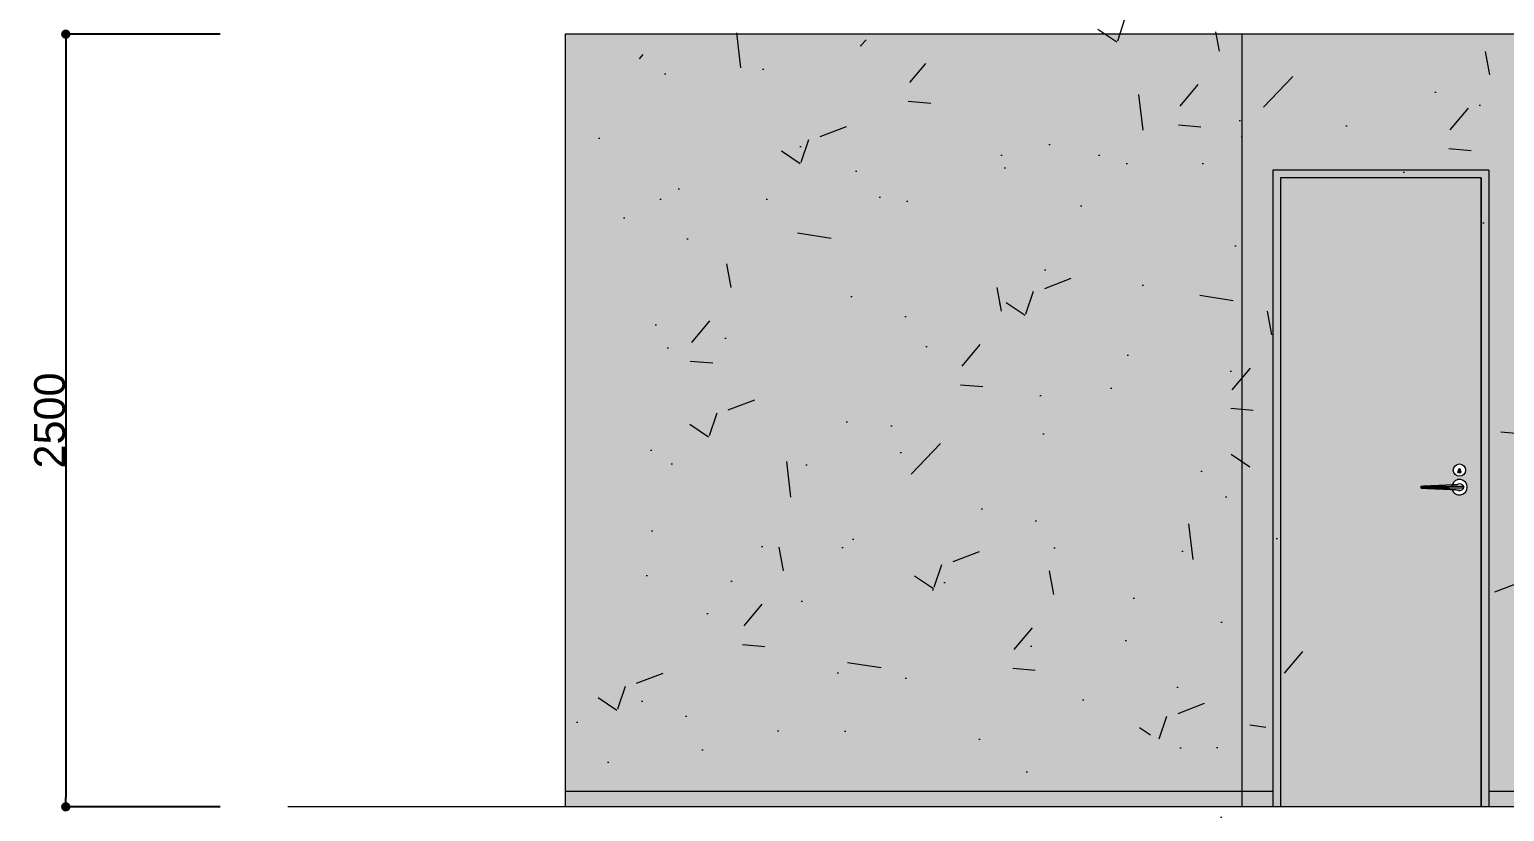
# Model space of a CAD drawing. Header units: millimetres. Extents: x 0 to 1313252738, y -131 to 560100888.
# Drawn here: x 1312655601 to 1312660374, y 560071759 to 560074289 of the extents above; entities that cross this region are included whole.
import ezdxf

# ---------------------------------------------------------------- set-up
doc = ezdxf.new("R2010")
doc.units = ezdxf.units.MM
doc.layers.get('0').update_dxf_attribs({"lineweight": 0})
doc.styles.add('onnjuku', font='arial.ttf')
doc.dimstyles.new('onnjuku', dxfattribs={"dimtxt": 100, "dimasz": 30, "dimexe": 1.25, "dimexo": 0.625, "dimtad": 1, "dimdec": 0, "dimtxsty": 'onnjuku', "dimblk": 'DOT', "dimcen": 2.5, "dimadec": 0, "dimazin": 0, "dimtfac": 1, "dimtdec": 0, "dimtmove": 0, "dimatfit": 3, "dimfxl": 500, "dimfxlon": 1, "dimarcsym": 0})

# ---------------------------------------------------------------- blocks, each defined once
blk = doc.blocks.new('_Dot')
at = {"color": 0, "linetype": 'ByBlock', "lineweight": -2}
blk.add_line((-0.5, 0), (-1, 0), dxfattribs=at)
at = {"color": 0, "linetype": 'ByBlock', "const_width": 0.5}
blk.add_lwpolyline([(-0.25, 0, 1), (0.25, 0, 1)], format="xyb", close=True, dxfattribs=at)
blk = doc.blocks.new('*D53')
at = {"color": 0, "lineweight": -2, "transparency": 16777216}
for p, q in [((1312656218.48578, 560074273.5627012), (1312655717.23578, 560074273.5627012)), ((1312655718.48578, 560074243.5627012), (1312655718.48578, 560071803.5627012)), ((1312656218.48578, 560071773.5627012), (1312655717.23578, 560071773.5627012))]:
    blk.add_line(p, q, dxfattribs=at)
at = {"layer": 'Defpoints', "color": 0, "transparency": 16777216}
for p in [(1312657333.95614, 560074273.5627012), (1312655718.48578, 560071773.5627012), (1312657333.95614, 560071773.5627012)]:
    blk.add_point(p, dxfattribs=at)
at = {"color": 0, "lineweight": -2, "transparency": 16777216, "xscale": 30, "yscale": 30, "zscale": 30}
for p, rotation in [((1312655718.48578, 560074273.5627012), 90), ((1312655718.48578, 560071773.5627012), 270)]:
    blk.add_blockref('_Dot', p, dxfattribs=dict(at, rotation=rotation))
at = {"color": 0, "transparency": 16777216, "insert": (1312655666.803481, 560073023.5627006), "char_height": 100, "attachment_point": 5, "rotation": 90, "style": 'onnjuku'}
blk.add_mtext('2500', dxfattribs=at)

msp = doc.modelspace()

# ---------------------------------------------------------------- hatches: boundary and pattern name
at = {"true_color": 0x575757, "transparency": 33554687}
h = msp.add_hatch(color=251, dxfattribs=at)
h.dxf.hatch_style = 1
h.paths.add_polyline_path([(1312660524.581139, 560074273.562701), (1312661978.956139, 560074273.562701), (1312661978.956139, 560073843.5627012), (1312660524.581139, 560073843.5627012)])
h.paths.add_polyline_path([(1312660423.956139, 560074273.562701), (1312660524.581139, 560074273.562701), (1312660524.581139, 560071773.562701), (1312660423.956139, 560071773.562701)])
h.paths.add_polyline_path([(1312659523.95614, 560074273.562701), (1312660423.956139, 560074273.562701), (1312660423.956139, 560071773.562701), (1312660323.346796, 560071773.562701), (1312660323.346796, 560073833.562701), (1312659623.959771, 560073833.562701), (1312659623.959771, 560071773.562701), (1312659523.95614, 560071773.562701)])
h.paths.add_polyline_path([(1312657333.956139, 560074273.562701), (1312659523.95614, 560074273.562701), (1312659523.95614, 560071773.562701), (1312657333.956139, 560071773.562701)])
at = {"true_color": 0xc7c8ca, "transparency": 33554687}
h = msp.add_hatch(dxfattribs=at)
h.set_pattern_fill('AR-CONC', color=9, scale=4.799999999999998)
h.set_pattern_definition([(50, (-81489.22972655298, 10525.73986411095), (874.4864111808189, -76.5076105867348), [91.43999999999998, -1005.84]), (355, (-81489.22972655298, 10525.73986411095), (-169.1684228398528, 917.0728571473683), [73.15199999999999, -804.6748040159997]), (100.4514447, (-81416.35609295295, 10519.36424731094), (705.3179860336955, 840.5652091785362), [77.71204223999997, -854.8331740799997]), (46.1842, (-81489.22972655298, 10769.57986411094), (1301.179396282223, -201.8031740770902), [137.1599999999999, -1508.759999999999]), (96.63555760999996, (-81380.79820655296, 10752.76306411094), (1139.539843447214, 1187.645398069063), [116.568111072, -1282.250919168]), (351.1841511700001, (-81489.22972655298, 10769.57986411094), (1139.539843511889, 1187.645398010556), [109.727841936, -1207.006713216]), (21, (-81367.30972655297, 10708.61986411094), (727.7490780918356, -490.8729512980204), [91.43999999999998, -1005.84]), (326, (-81367.30972655297, 10708.61986411094), (296.6497360687059, 884.1022373871323), [73.15199999999999, -804.6719999999997]), (71.45144499999998, (-81306.66397007296, 10667.71378459095), (1024.398812537837, 393.2292906523451), [77.71204223999997, -854.8317004799997]), (37.50000000000001, (-81489.22972655298, 10525.73986411095), (14.82529560284072, 405.8641865911348), [0, -794.9183999999997, 0, -816.8639999999997, 0, -807.7199999999997]), (7.499999999999999, (-81489.22972655298, 10525.73986411095), (320.7343800494675, 480.8667591269735), [0, -465.7343999999998, 0, -776.6303999999997, 0, -307.8479999999999]), (327.5, (-81761.11132655294, 10525.73986411095), (650.8348568009826, -27.49797116483252), [0, -304.8, 0, -950.9759999999997, 0, -1261.871999999999]), (317.5, (-81883.03132655298, 10525.73986411095), (711.0200706528864, 122.0471569599985), [0, -396.2399999999998, 0, -631.5455999999998, 0, -896.1119999999997])])
h.paths.add_polyline_path([(1312659523.95614, 560074273.562701), (1312657333.956139, 560074273.562701), (1312657333.956139, 560071823.5627009), (1312659523.95614, 560071823.5627009)])
h.paths.add_polyline_path([(1312660423.956139, 560074273.562701), (1312659523.95614, 560074273.562701), (1312659523.95614, 560071823.5627009), (1312659623.959771, 560071823.5627009), (1312659623.959771, 560073833.562701), (1312660323.346796, 560073833.562701), (1312660323.346796, 560071823.5627009), (1312660423.956139, 560071823.5627009)])
h.paths.add_polyline_path([(1312661978.956139, 560074273.562701), (1312660423.956139, 560074273.562701), (1312660423.956139, 560071823.5627009), (1312660524.581139, 560071823.5627009), (1312660524.581139, 560071773.562701), (1312660524.581139, 560073842.3127009), (1312661978.956139, 560073844.812701), (1312661978.956139, 560071776.0627012), (1312661978.956139, 560071773.562701), (1312661978.956139, 560073823.5627012), (1312661978.956139, 560073843.5627012)])
h.paths.add_polyline_path([(1312664733.956139, 560074273.562701), (1312662078.956139, 560074273.562701), (1312662078.956139, 560073973.5627009), (1312664733.956139, 560073973.5627009)])
h.paths.add_polyline_path([(1312662078.956139, 560074273.562701), (1312661978.956139, 560074273.562701), (1312661978.956139, 560071823.562701), (1312662078.956139, 560071823.562701)])
at = {"true_color": 0x636466, "transparency": 33554582}
h = msp.add_hatch(color=251, dxfattribs=at)
h.dxf.hatch_style = 1
h.paths.add_polyline_path([(1312659623.959771, 560073833.562701), (1312660323.346796, 560073833.562701), (1312660323.346796, 560071773.562701), (1312660298.346796, 560071773.562701), (1312660298.346796, 560073808.562701), (1312659648.959771, 560073808.562701), (1312659648.959771, 560071773.562701), (1312659623.959771, 560071773.562701)])
at = {"true_color": 0x575757, "transparency": 33554687}
h = msp.add_hatch(color=251, dxfattribs=at)
h.dxf.hatch_style = 1
h.paths.add_polyline_path([(1312659648.959771, 560073808.562701), (1312660298.346796, 560073808.562701), (1312660298.346796, 560071773.562701), (1312659648.959771, 560071773.562701)])
h.paths.add_polyline_path([(1312660207.912083, 560072863.1396097, 1), (1312660247.912084, 560072863.1396097, 1)], flags=16)
h.paths.add_polyline_path([(1312660226.912083, 560072860.9937122), (1312660226.912083, 560072854.2855072, -0.3316792783876068), (1312660224.412083, 560072857.6396097, -0.3316792783876068)], flags=0)
h.paths.add_polyline_path([(1312660225.412104, 560072865.0396236, 0.6035845926746408), (1312660227.912094, 560072861.3896098, 0.4142143927966914), (1312660224.162083, 560072857.6396098, 1), (1312660231.662083, 560072857.6396098, 0.5245285834418827), (1312660227.912097, 560072862.5396236, 0.4142143927967002), (1312660230.412104, 560072865.0396236, 1)], flags=0)
edge = h.paths.add_edge_path(flags=16)
edge.add_spline(control_points=[(1312660104.727194, 560072811.1767473), (1312660104.717788, 560072811.1758448), (1312660104.694455, 560072811.1736059), (1312660104.62416, 560072811.1650703), (1312660104.498726, 560072811.1439776), (1312660104.32567, 560072811.1008236), (1312660104.1163, 560072811.0250889), (1312660103.885269, 560072810.9093668), (1312660103.651244, 560072810.743362), (1312660103.487047, 560072810.6039269), (1312660103.416855, 560072810.5105343), (1312660103.409651, 560072810.5009485)], knot_values=[0, 0, 0, 0, 0.0366608344931706, 0.0909421271622541, 0.1725750643965905, 0.2889107491853134, 0.4317694376781979, 0.595746282723437, 0.7780873161327286, 0.9772231411986574, 1, 1, 1, 1], degree=3, periodic=0)
edge.add_line((1312660102.912112, 560072810.1166583), (1312660102.912112, 560072805.0993153))
edge.add_spline(control_points=[(1312660103.499681, 560072804.6870779), (1312660103.512086, 560072804.6726972), (1312660103.624256, 560072804.5426579), (1312660103.86725, 560072804.3798351), (1312660104.186739, 560072804.224085), (1312660104.436827, 560072804.1500032), (1312660104.608625, 560072804.1186708), (1312660104.693029, 560072804.1084251), (1312660104.713871, 560072804.1065055), (1312660104.720041, 560072804.1059372)], knot_values=[0, 0, 0, 0, 0.0396979217515084, 0.3589742279898601, 0.5991347982222562, 0.7833594766537747, 0.9036591142798254, 0.9714798390404108, 1, 1, 1, 1], degree=3, periodic=0)
edge.add_spline(control_points=[(1312660104.720041, 560072804.1059372), (1312660105.069919, 560072804.0855691), (1312660105.227751, 560072804.0778767), (1312660105.37107, 560072804.0691347), (1312660105.623303, 560072804.0543187), (1312660105.801573, 560072804.0434324), (1312660106.052178, 560072804.0278205), (1312660106.316962, 560072804.0107926), (1312660106.676235, 560072803.987196), (1312660107.542999, 560072803.9303559), (1312660108.652895, 560072803.8597047), (1312660110.120586, 560072803.7706635), (1312660111.454535, 560072803.6927724), (1312660112.940968, 560072803.6092663), (1312660114.56178, 560072803.5216677), (1312660116.20064, 560072803.4362338), (1312660117.711996, 560072803.3597366), (1312660118.947817, 560072803.2985675), (1312660119.983933, 560072803.248081), (1312660120.965184, 560072803.2008507), (1312660122.081432, 560072803.1478024), (1312660123.325376, 560072803.0894809), (1312660124.572617, 560072803.0317504), (1312660125.693555, 560072802.9804047), (1312660126.693444, 560072802.9349608), (1312660127.665981, 560072802.8910437), (1312660128.735585, 560072802.8430384), (1312660129.958332, 560072802.7884941), (1312660131.363473, 560072802.7262084), (1312660132.953671, 560072802.6561633), (1312660134.692279, 560072802.5800407), (1312660137.198301, 560072802.4708931), (1312660140.322479, 560072802.3356866), (1312660143.943414, 560072802.1795267), (1312660147.321124, 560072802.0336615), (1312660150.578182, 560072801.8927051), (1312660154.513578, 560072801.7220744), (1312660159.257744, 560072801.5158467), (1312660164.83758, 560072801.2724998), (1312660170.600532, 560072801.0203018), (1312660176.217557, 560072800.7736032), (1312660181.638611, 560072800.5346767), (1312660186.745018, 560072800.3088644), (1312660191.472223, 560072800.0991151), (1312660195.763703, 560072799.9081153), (1312660199.032061, 560072799.7622502), (1312660201.579056, 560072799.6483479), (1312660203.104929, 560072799.5800124), (1312660203.994729, 560072799.5401379), (1312660204.265119, 560072799.5280168)], knot_values=[0.2787090509635501, 0.2787090509635501, 0.2787090509635501, 0.2787090509635501, 0.2823170019782537, 0.2886702025896577, 0.2954723345495865, 0.302581773644538, 0.3065771552882976, 0.3101872081830765, 0.3135672909942737, 0.3169707180380535, 0.3316119760618022, 0.3408877368159605, 0.3509697131256757, 0.3619534717127302, 0.3739399860799693, 0.3863522965750849, 0.3972123660425816, 0.4062489096876016, 0.4126151020588888, 0.4191285851693502, 0.4269507417716873, 0.4361197046621483, 0.445258653655404, 0.4530940773970264, 0.4595800326028823, 0.466164239434489, 0.4734217713265965, 0.4819210901946358, 0.4916792542550049, 0.5027133144526404, 0.5150386325000589, 0.5278587628731279, 0.5548372541665052, 0.580001741062422, 0.6032306062063143, 0.6253088329038773, 0.6480057366469842, 0.6854894721900361, 0.7246015538013884, 0.7649466875960598, 0.8063759153015672, 0.8424500226884504, 0.8786195669506074, 0.913334744566612, 0.9413173052519956, 0.9682318370654934, 0.9814874257044812, 0.9943743497679421, 1, 1, 1, 1], degree=3, periodic=0)
edge.add_arc((1312660227.912112, 560072807.6409515), 25.00000009042981, 198.9363387559476, 521.0637016787716)
edge.add_spline(control_points=[(1312660204.265113, 560072815.7538693), (1312660203.182134, 560072815.7053101), (1312660200.52085, 560072815.5861706), (1312660196.209225, 560072815.3936002), (1312660191.253656, 560072815.1730518), (1312660186.081757, 560072814.943656), (1312660180.787633, 560072814.7096599), (1312660174.938327, 560072814.4520142), (1312660168.671263, 560072814.1770209), (1312660162.057116, 560072813.8879929), (1312660155.708318, 560072813.6116363), (1312660150.467777, 560072813.3843675), (1312660146.169487, 560072813.1984601), (1312660142.620039, 560072813.045317), (1312660138.817223, 560072812.8811934), (1312660135.249956, 560072812.7263725), (1312660132.132792, 560072812.5897666), (1312660129.666721, 560072812.4805617), (1312660127.532042, 560072812.3849643), (1312660125.507349, 560072812.293167), (1312660123.363767, 560072812.1944735), (1312660120.982754, 560072812.0824009), (1312660118.791882, 560072811.9760572), (1312660116.884467, 560072811.8805223), (1312660115.26545, 560072811.7971413), (1312660113.608731, 560072811.7089655), (1312660111.912934, 560072811.6151193), (1312660110.241091, 560072811.5184551), (1312660108.825765, 560072811.4324957), (1312660107.752599, 560072811.3646872), (1312660106.968076, 560072811.3139505), (1312660106.272525, 560072811.2684582), (1312660105.928752, 560072811.2465097), (1312660105.673153, 560072811.2305894), (1312660105.46061, 560072811.2177132), (1312660105.260182, 560072811.2064943), (1312660105.170417, 560072811.2007608), (1312660105.049846, 560072811.195145), (1312660104.727194, 560072811.1767473)], knot_values=[0, 0, 0, 0, 0.0227886950864748, 0.0560132905497112, 0.0908950971508266, 0.1274306819734849, 0.165420164177103, 0.2030559417090828, 0.2514823428818398, 0.2983953986810849, 0.3433204599579821, 0.3859421644491018, 0.4091768997244799, 0.4340568245009968, 0.4607725358702633, 0.489178508687844, 0.5090633651188576, 0.5263722338320967, 0.5411481401996714, 0.5541282814902619, 0.5691818261893373, 0.5865611853836479, 0.6047178723486634, 0.6161622195225961, 0.6278766189463081, 0.6401145487936541, 0.6528141819885782, 0.665910305529775, 0.6780610315749618, 0.6857536884412285, 0.6924036515167536, 0.698417491840605, 0.7054190856173176, 0.7108139990989962, 0.7161831413760938, 0.7214412895385774, 0.7267346285394848, 0.7282118825091429, 0.7282118825091429, 0.7282118825091429, 0.7282118825091429], degree=3, periodic=0)
edge = h.paths.add_edge_path(flags=16)
edge.add_spline(control_points=[(1312660241.412046, 560072810.460459), (1312660241.412077, 560072810.45659), (1312660241.412098, 560072810.4527191), (1312660241.412107, 560072810.4488465)], knot_values=[0.9870923865814654, 0.9870923865814654, 0.9870923865814654, 0.9870923865814654, 0.9961924235580546, 0.9961924235580546, 0.9961924235580546, 0.9961924235580546], degree=3, periodic=0)
edge.add_spline(control_points=[(1312660241.412112, 560072810.5100986), (1312660241.413976, 560072810.5061289), (1312660241.415931, 560072810.5019642), (1312660241.411733, 560072810.4933459), (1312660241.411526, 560072810.4929326)], knot_values=[0.606881078188021, 0.606881078188021, 0.606881078188021, 0.606881078188021, 0.9815917706273896, 0.9999999999999998, 0.9999999999999998, 0.9999999999999998, 0.9999999999999998], degree=3, periodic=0)
edge.add_line((1312660241.412112, 560072810.495167), (1312660241.412112, 560072810.4603693))
edge.add_spline(control_points=[(1312660241.412107, 560072810.4488466), (1312660241.412109, 560072810.4488477), (1312660241.419769, 560072810.4531039), (1312660241.415234, 560072810.4568503), (1312660241.412068, 560072810.4604341), (1312660241.412046, 560072810.460459)], knot_values=[0.1677729252827684, 0.1677729252827684, 0.1677729252827684, 0.1677729252827684, 0.1677958727468191, 0.2592945470190888, 0.2599375736149136, 0.2599375736149136, 0.2599375736149136, 0.2599375736149136], degree=3, periodic=0)
h.paths.add_polyline_path([(1312660223.162112, 560072857.6396334, 1), (1312660232.662112, 560072857.6396334, 1)], flags=0)
edge = h.paths.add_edge_path(flags=0)
edge.add_spline(control_points=[(1312660224.820238, 560072797.6083043), (1312660224.817553, 560072797.6090406), (1312660224.760691, 560072797.6246303), (1312660224.974163, 560072797.5897996), (1312660225.472692, 560072797.5205051), (1312660226.278956, 560072797.4392167), (1312660227.256162, 560072797.3930454), (1312660228.314226, 560072797.3978957), (1312660229.327601, 560072797.4498698), (1312660230.17749, 560072797.5222579), (1312660230.773435, 560072797.5790403), (1312660231.054988, 560072797.5881203), (1312660230.984262, 560072797.532972), (1312660230.565847, 560072797.4251924), (1312660229.857003, 560072797.3061197), (1312660228.940479, 560072797.2141962), (1312660228.254952, 560072797.2117764), (1312660227.912112, 560072797.2105662)], knot_values=[0, 0, 0, 0, 0.0035477413769559, 0.0751312596481556, 0.146867819244235, 0.2179130773557468, 0.2886873550605367, 0.359981299035395, 0.4317240386270504, 0.5030398712921657, 0.5735936678978727, 0.644304355268151, 0.7161376993519242, 0.7883910456414966, 0.8595047763126807, 0.9297369107220655, 1, 1, 1, 1], degree=3, periodic=0)
edge.add_arc((1312660228.294923, 560072812.9309978), 15.79004613069576, 255.5616225518997, 284.3321933629764)

# ---------------------------------------------------------------- linework, layer by layer
for p, q in [((1312657333.956139, 560074273.562701), (1312657333.956139, 560071773.5627012)), ((1312664733.956139, 560074273.562701), (1312657333.956139, 560074273.562701)), ((1312660323.346796, 560073833.562701), (1312659623.959771, 560073833.562701)), ((1312659623.959771, 560073833.562701), (1312659623.959771, 560071773.562701)), ((1312660323.346796, 560073833.562701), (1312660323.346796, 560071773.562701)), ((1312659648.959771, 560073808.562701), (1312659648.959771, 560071773.5627012)), ((1312660298.346796, 560073808.562701), (1312659648.959771, 560073808.562701)), ((1312660298.346796, 560073808.562701), (1312660298.346796, 560071773.5627012)), ((1312660298.346796, 560071773.562701), (1312660298.346796, 560073808.562701)), ((1312660226.912083, 560072854.2855068), (1312660226.912083, 560072860.9937136)), ((1312660228.912083, 560072854.2855068), (1312660228.912083, 560072860.9937136)), ((1312660102.912112, 560072809.1849982), (1312660102.912112, 560072806.0969051)), ((1312660241.412112, 560072810.3827361), (1312660241.412112, 560072804.8330536)), ((1312659623.959771, 560071823.5627009), (1312657333.956139, 560071823.5627009)), ((1312660524.581139, 560071823.5627009), (1312660323.346796, 560071823.5627009)), ((1312664733.956139, 560071773.562701), (1312656437.41338, 560071773.562701))]:
    msp.add_line(p, q)
at = {"color": 251, "true_color": 0x575757, "transparency": 33554687}
msp.add_line((1312659523.95614, 560074273.562701), (1312659523.95614, 560071773.562701), dxfattribs=at)
for centre, radius in [((1312660227.912084, 560072863.1396097), 19.99999999999962), ((1312660227.912112, 560072857.6396334), 4.75), ((1312660227.912083, 560072857.6396098), 3.75), ((1312660227.912083, 560072857.6396097), 3.500000499999999), ((1312660227.912104, 560072865.0396236), 2.5)]:
    msp.add_circle(centre, radius)
for centre, radius, start, end in [((1312660227.912112, 560072807.6409516), 25, 198.9363344749075, 161.0637041723388), ((1312660104.912096, 560072809.1849974), 1.999984051612658, 138.7750111239359, 179.9999795094324), ((1312660104.912098, 560072806.0969063), 1.999985545755409, 180.0000341509458, 224.9345662906952), ((1312660228.294923, 560072812.9309978), 15.79004614430344, 252.120084464953, 323.7233869592206), ((1312660228.294923, 560072802.3509054), 15.79004614430343, 36.27661304077942, 107.8509821254897), ((1312660241.401645, 560072736.7592663), 68.10555281946961, 89.98953615013338, 96.73693805886995)]:
    msp.add_arc(centre, radius, start, end)
for points, knots in [([(1312660102.912112, 560072809.1849982), (1312660102.912112, 560072809.1858428), (1312660102.950969, 560072809.187829), (1312660103.105838, 560072809.1929609), (1312660103.221102, 560072809.1960633), (1312660103.445761, 560072809.2007778), (1312660103.529442, 560072809.202367), (1312660103.714668, 560072809.2055101), (1312660103.816856, 560072809.2070721), (1312660104.145889, 560072809.2115581), (1312660104.394262, 560072809.2142696), (1312660104.947706, 560072809.219107), (1312660105.25644, 560072809.2212493), (1312660105.908426, 560072809.2251631), (1312660106.252912, 560072809.2269539), (1312660106.79763, 560072809.2299613), (1312660106.984883, 560072809.2310264), (1312660107.361623, 560072809.2333518), (1312660107.551627, 560072809.2346148), (1312660108.126427, 560072809.2388887), (1312660108.515967, 560072809.2423794), (1312660108.912112, 560072809.2470661)], [0, 0, 0, 0, 0.1249999999999964, 0.1249999999999964, 0.2499999999999928, 0.2499999999999928, 0.3124999999999928, 0.3124999999999928, 0.374999999999993, 0.374999999999993, 0.4999999999999931, 0.4999999999999931, 0.6249999999999933, 0.6249999999999933, 0.7499999999999934, 0.7499999999999934, 0.8124999999999949, 0.8124999999999949, 0.8749999999999966, 0.8749999999999966, 1, 1, 1, 1]), ([(1312660108.912112, 560072806.0348372), (1312660108.515968, 560072806.0395241), (1312660108.124131, 560072806.0430387), (1312660107.349021, 560072806.048788), (1312660106.971806, 560072806.0509815), (1312660106.430778, 560072806.0539668), (1312660106.254051, 560072806.0549124), (1312660105.907942, 560072806.0568078), (1312660105.737652, 560072806.0577631), (1312660105.246248, 560072806.06072), (1312660104.944482, 560072806.0628208), (1312660104.391432, 560072806.0676624), (1312660104.138265, 560072806.0704377), (1312660103.703335, 560072806.0763906), (1312660103.519242, 560072806.0795777), (1312660103.293619, 560072806.0843215), (1312660103.226657, 560072806.0859009), (1312660103.112578, 560072806.0888811), (1312660103.065136, 560072806.0902873), (1312660102.950965, 560072806.0940825), (1312660102.912112, 560072806.0960606), (1312660102.912112, 560072806.0969051)], [0, 0, 0, 0, 0.1249999999999991, 0.1249999999999991, 0.2499999999999981, 0.2499999999999981, 0.3124999999999977, 0.3124999999999977, 0.3749999999999972, 0.3749999999999972, 0.4999999999999963, 0.4999999999999963, 0.6249999999999954, 0.6249999999999954, 0.7499999999999944, 0.7499999999999944, 0.8124999999999957, 0.8124999999999957, 0.8749999999999971, 0.8749999999999971, 1, 1, 1, 1]), ([(1312660103.409651, 560072810.5009485), (1312660103.416855, 560072810.5105343), (1312660103.487047, 560072810.6039269), (1312660103.651244, 560072810.743362), (1312660103.885269, 560072810.9093668), (1312660104.1163, 560072811.0250889), (1312660104.32567, 560072811.1008236), (1312660104.498726, 560072811.1439776), (1312660104.62416, 560072811.1650703), (1312660104.694455, 560072811.1736059), (1312660104.717788, 560072811.1758448), (1312660104.727194, 560072811.1767473)], [0, 0, 0, 0, 0.0227768588013425, 0.2219126838672715, 0.404253717276563, 0.5682305623218022, 0.7110892508146865, 0.8274249356034094, 0.909057872837746, 0.9633391655068294, 1, 1, 1, 1]), ([(1312660104.720041, 560072804.1059372), (1312660104.713871, 560072804.1065055), (1312660104.693029, 560072804.1084251), (1312660104.608625, 560072804.1186708), (1312660104.436827, 560072804.1500032), (1312660104.186739, 560072804.224085), (1312660103.86725, 560072804.3798351), (1312660103.624256, 560072804.5426579), (1312660103.512086, 560072804.6726972), (1312660103.499681, 560072804.6870779)], [0, 0, 0, 0, 0.0285201609595892, 0.0963408857201746, 0.2166405233462253, 0.4008652017777439, 0.6410257720101399, 0.9603020782484915, 1, 1, 1, 1]), ([(1312660223.447019, 560072797.9035769), (1312660223.386979, 560072797.9129785), (1312660223.192679, 560072797.9426492), (1312660222.762055, 560072798.0051694), (1312660222.107029, 560072798.0927986), (1312660221.33366, 560072798.1896952), (1312660220.521951, 560072798.2862213), (1312660219.685757, 560072798.3820096), (1312660218.807478, 560072798.4798899), (1312660217.852108, 560072798.5843068), (1312660216.878243, 560072798.6888974), (1312660215.864059, 560072798.7958869), (1312660214.84659, 560072798.9014997), (1312660213.928921, 560072798.9946806), (1312660213.298479, 560072799.0609071), (1312660212.965682, 560072799.099753), (1312660212.779154, 560072799.1135416), (1312660212.514498, 560072799.1315099), (1312660212.127319, 560072799.1554112), (1312660211.53721, 560072799.1890051), (1312660210.702268, 560072799.232793), (1312660209.7374, 560072799.2801776), (1312660208.495281, 560072799.3383482), (1312660206.99126, 560072799.4056486), (1312660205.241247, 560072799.4842682), (1312660203.435932, 560072799.5651886), (1312660201.579056, 560072799.6483479), (1312660199.032061, 560072799.7622502), (1312660195.763703, 560072799.9081153), (1312660191.472223, 560072800.0991151), (1312660186.745018, 560072800.3088644), (1312660181.638611, 560072800.5346767), (1312660176.217557, 560072800.7736032), (1312660170.600532, 560072801.0203018), (1312660164.83758, 560072801.2724998), (1312660159.257744, 560072801.5158467), (1312660154.513578, 560072801.7220744), (1312660150.578182, 560072801.8927051), (1312660147.321124, 560072802.0336615), (1312660143.943414, 560072802.1795267), (1312660140.322479, 560072802.3356866), (1312660137.198301, 560072802.4708931), (1312660134.692279, 560072802.5800407), (1312660132.953671, 560072802.6561633), (1312660131.363473, 560072802.7262084), (1312660129.958332, 560072802.7884941), (1312660128.735585, 560072802.8430384), (1312660127.665981, 560072802.8910437), (1312660126.693444, 560072802.9349608), (1312660125.693555, 560072802.9804047), (1312660124.572617, 560072803.0317504), (1312660123.325376, 560072803.0894809), (1312660122.081432, 560072803.1478024), (1312660120.965184, 560072803.2008507), (1312660119.983933, 560072803.248081), (1312660118.947817, 560072803.2985675), (1312660117.711996, 560072803.3597366), (1312660116.20064, 560072803.4362338), (1312660114.56178, 560072803.5216677), (1312660112.940968, 560072803.6092663), (1312660111.454535, 560072803.6927724), (1312660110.120586, 560072803.7706635), (1312660108.652895, 560072803.8597047), (1312660107.542999, 560072803.9303559), (1312660106.676235, 560072803.987196), (1312660106.316962, 560072804.0107926), (1312660106.052178, 560072804.0278205), (1312660105.801573, 560072804.0434324), (1312660105.623303, 560072804.0543187), (1312660105.37107, 560072804.0691347), (1312660105.227751, 560072804.0778767), (1312660105.069919, 560072804.0855691), (1312660104.720041, 560072804.1059372)], [0.0282406464925975, 0.0282406464925975, 0.0282406464925975, 0.0282406464925975, 0.0372451317457081, 0.0543063875010116, 0.0709594411628085, 0.0861406078067994, 0.1001044643636075, 0.1128626007140229, 0.1246092299988299, 0.1364740187414316, 0.1497747965331105, 0.1611606688386659, 0.1732810085558489, 0.1845722170431643, 0.1943561730556194, 0.2031352937457396, 0.2109020455635188, 0.2156885801300807, 0.2201554022455225, 0.2264204368596183, 0.233413260758314, 0.2406862414914978, 0.2478861865840998, 0.2596711329819916, 0.2718176819957731, 0.2843347011956079, 0.2972216252590689, 0.3104772138980566, 0.3373917457115546, 0.3653743063969382, 0.4000894840129428, 0.4362590282750997, 0.4723331356619829, 0.5137623633674905, 0.5541074971621618, 0.5932195787735141, 0.6307033143165661, 0.6534002180596729, 0.675478444757236, 0.6987073099011282, 0.723871796797045, 0.7508502880904223, 0.7636704184634913, 0.7759957365109099, 0.7870297967085454, 0.7967879607689144, 0.8052872796369536, 0.8125448115290613, 0.8191290183606678, 0.8256149735665237, 0.8334503973081462, 0.8425893463014018, 0.8517583091918629, 0.8595804657941998, 0.8660939489046613, 0.8724601412759485, 0.8814966849209686, 0.8923567543884653, 0.9047690648835808, 0.91675557925082, 0.9277393378378744, 0.9378213141475896, 0.9470970749017478, 0.9617383329254966, 0.9651417599692764, 0.9685218427804736, 0.9721318956752526, 0.976127277319012, 0.9832367164139636, 0.9900388483738924, 0.9963920489852964, 1, 1, 1, 1]), ([(1312660104.727194, 560072811.1767473), (1312660105.049846, 560072811.195145), (1312660105.170417, 560072811.2007608), (1312660105.260182, 560072811.2064943), (1312660105.46061, 560072811.2177132), (1312660105.673153, 560072811.2305894), (1312660105.928752, 560072811.2465097), (1312660106.272525, 560072811.2684582), (1312660106.968076, 560072811.3139505), (1312660107.752599, 560072811.3646872), (1312660108.825765, 560072811.4324957), (1312660110.241091, 560072811.5184551), (1312660111.912934, 560072811.6151193), (1312660113.608731, 560072811.7089655), (1312660115.26545, 560072811.7971413), (1312660116.884467, 560072811.8805223), (1312660118.791882, 560072811.9760572), (1312660120.982754, 560072812.0824009), (1312660123.363767, 560072812.1944735), (1312660125.507349, 560072812.293167), (1312660127.532042, 560072812.3849643), (1312660129.666721, 560072812.4805617), (1312660132.132792, 560072812.5897666), (1312660135.249956, 560072812.7263725), (1312660138.817223, 560072812.8811934), (1312660142.620039, 560072813.045317), (1312660146.169487, 560072813.1984601), (1312660150.467777, 560072813.3843675), (1312660155.708318, 560072813.6116363), (1312660162.057116, 560072813.8879929), (1312660168.671263, 560072814.1770209), (1312660174.938327, 560072814.4520142), (1312660180.787633, 560072814.7096599), (1312660186.081757, 560072814.943656), (1312660191.253656, 560072815.1730518), (1312660196.209225, 560072815.3936002), (1312660200.919429, 560072815.6039723), (1312660204.451591, 560072815.7621546), (1312660206.864197, 560072815.8705523), (1312660208.250419, 560072815.9325151), (1312660209.503618, 560072815.990468), (1312660210.572266, 560072816.0425711), (1312660211.424979, 560072816.0868245), (1312660212.046636, 560072816.1217124), (1312660212.451127, 560072816.1463985), (1312660212.693599, 560072816.1623712), (1312660212.865446, 560072816.1748409), (1312660213.089987, 560072816.194792), (1312660213.441237, 560072816.237433), (1312660214.081784, 560072816.3023236), (1312660214.892398, 560072816.3853309), (1312660215.754189, 560072816.4745859), (1312660216.569065, 560072816.5603089), (1312660217.516909, 560072816.6613778), (1312660218.554891, 560072816.77404), (1312660219.660579, 560072816.8968757), (1312660220.60212, 560072817.0050386), (1312660221.568869, 560072817.1207236), (1312660222.499041, 560072817.2401881), (1312660223.093223, 560072817.3237238), (1312660223.384953, 560072817.3696407), (1312660223.454606, 560072817.3807721)], [0, 0, 0, 0, 0.0014772539696582, 0.0067705929705656, 0.0120287411330491, 0.0173978834101468, 0.0227927968918253, 0.029794390668538, 0.0358082309923894, 0.0424581940679145, 0.0501508509341811, 0.06230157697936799, 0.0753977005205648, 0.0880973337154888, 0.1003352635628348, 0.1120496629865468, 0.1234940101604796, 0.1416506971254951, 0.1590300563198057, 0.174083601018881, 0.1870637423094715, 0.2018396486770462, 0.2191485173902854, 0.2390333738212989, 0.2674393466388797, 0.2941550580081462, 0.3190349827846631, 0.3422697180600411, 0.3848914225511608, 0.4298164838280581, 0.4767295396273032, 0.5251559408000601, 0.5627917183320399, 0.600781200535658, 0.6373167853583164, 0.6721985919594318, 0.7054231874226682, 0.7366144704682364, 0.7465237208000101, 0.7561832825265454, 0.7657428480766472, 0.7729808749135401, 0.7800458660010788, 0.7864882121109035, 0.7912689881268528, 0.7953888224454251, 0.8010715005196725, 0.8077448088599934, 0.8162407649366107, 0.8257539585924085, 0.8354108015799399, 0.8456710016486452, 0.8555783223666011, 0.8650974343298123, 0.8810464265413799, 0.8958145520536898, 0.9101365181628428, 0.9241502197485044, 0.9461691792715341, 0.9695187827263224, 0.9782692596965696, 0.9782692596965696, 0.9782692596965696, 0.9782692596965696]), ([(1312660108.912112, 560072809.2470661), (1312660114.099279, 560072809.3391192), (1312660119.286673, 560072809.4171383), (1312660129.661559, 560072809.5662707), (1312660134.849059, 560072809.6368517), (1312660145.224025, 560072809.7803417), (1312660150.411493, 560072809.8531027), (1312660160.786302, 560072810.0072013), (1312660165.973641, 560072810.0886147), (1312660181.535658, 560072810.3329781), (1312660191.910278, 560072810.5004088), (1312660207.473011, 560072810.6914449), (1312660212.660736, 560072810.7450498), (1312660220.442422, 560072810.8127099), (1312660223.036334, 560072810.8332366), (1312660226.927221, 560072810.8616291), (1312660228.872671, 560072810.8752257), (1312660231.142366, 560072810.8901658), (1312660232.277214, 560072810.8974196), (1312660232.844639, 560072810.9009942), (1312660233.08782, 560072810.902515), (1312660233.249942, 560072810.9035267), (1312660233.331785, 560072810.898226), (1312660233.412112, 560072810.8873378)], [0, 0, 0, 0, 0.1249999999999999, 0.1249999999999999, 0.2499999999999999, 0.2499999999999999, 0.3749999999999998, 0.3749999999999998, 0.4999999999999999, 0.4999999999999999, 0.75, 0.75, 0.8749999999999998, 0.8749999999999998, 0.9375, 0.9375, 0.96875, 0.984375, 0.9921875, 0.99609375, 0.998046875, 0.998046875, 1, 1, 1, 1]), ([(1312660233.412112, 560072804.3945656), (1312660233.331907, 560072804.3836938), (1312660233.250834, 560072804.3783712), (1312660233.088711, 560072804.3793828), (1312660232.845527, 560072804.3809037), (1312660232.278098, 560072804.3844782), (1312660231.14324, 560072804.3917319), (1312660228.873526, 560072804.4066719), (1312660224.334113, 560072804.4383973), (1312660220.443217, 560072804.4691869), (1312660212.661477, 560072804.5368463), (1312660207.473714, 560072804.5904506), (1312660191.91087, 560072804.7814857), (1312660181.536176, 560072804.9489172), (1312660165.974049, 560072805.1932824), (1312660160.786672, 560072805.2746962), (1312660150.411789, 560072805.4287965), (1312660145.224284, 560072805.5015581), (1312660134.849244, 560072805.645049), (1312660129.661707, 560072805.7156307), (1312660119.286747, 560072805.8647639), (1312660114.099316, 560072805.9427836), (1312660108.912112, 560072806.0348372)], [0, 0, 0, 0, 0.001953125, 0.001953125, 0.00390625, 0.0078125, 0.015625, 0.03125, 0.0625, 0.125, 0.125, 0.2500000000000001, 0.2500000000000001, 0.5000000000000001, 0.5000000000000001, 0.6250000000000001, 0.6250000000000001, 0.75, 0.75, 0.875, 0.875, 1, 1, 1, 1]), ([(1312660227.912112, 560072797.2105662), (1312660228.254952, 560072797.2117764), (1312660228.940479, 560072797.2141962), (1312660229.857003, 560072797.3061197), (1312660230.565847, 560072797.4251924), (1312660230.984262, 560072797.532972), (1312660231.054988, 560072797.5881203), (1312660230.773435, 560072797.5790403), (1312660230.17749, 560072797.5222579), (1312660229.327601, 560072797.4498698), (1312660228.314226, 560072797.3978957), (1312660227.256162, 560072797.3930454), (1312660226.278956, 560072797.4392167), (1312660225.472692, 560072797.5205051), (1312660224.974163, 560072797.5897996), (1312660224.760691, 560072797.6246303), (1312660224.817553, 560072797.6090406), (1312660224.820238, 560072797.6083043)], [0, 0, 0, 0, 0.0702630892779344, 0.1404952236873193, 0.2116089543585034, 0.2838623006480758, 0.355695644731849, 0.4264063321021274, 0.4969601287078345, 0.5682759613729497, 0.640018700964605, 0.7113126449394633, 0.7820869226442532, 0.8531321807557649, 0.9248687403518444, 0.9964522586230441, 1, 1, 1, 1]), ([(1312660224.92172, 560072797.580124), (1312660224.933164, 560072797.5766869), (1312660224.984598, 560072797.5612379), (1312660225.410366, 560072797.4690816), (1312660226.153406, 560072797.3426104), (1312660227.045106, 560072797.2404956), (1312660227.654644, 560072797.219454), (1312660227.912112, 560072797.2105662)], [0, 0, 0, 0, 0.0699763204518892, 0.3145241447681258, 0.5634252676748172, 0.8155910652639285, 1, 1, 1, 1]), ([(1312660233.412112, 560072810.8873378), (1312660233.412132, 560072810.8873359), (1312660233.740705, 560072810.8537145), (1312660234.50833, 560072810.7742792), (1312660235.708102, 560072810.6639374), (1312660236.952267, 560072810.571912), (1312660238.106912, 560072810.5028723), (1312660239.123773, 560072810.4537467), (1312660239.993248, 560072810.4204007), (1312660240.675173, 560072810.4022334), (1312660241.150118, 560072810.396902), (1312660241.390517, 560072810.4082947), (1312660241.398899, 560072810.4146707), (1312660241.402213, 560072810.4171916)], [0, 0, 0, 0, 4.7441948496e-06, 0.0783897166331037, 0.1829943137086262, 0.290640548373357, 0.3947349826237312, 0.5017824777756453, 0.6068969574144578, 0.71504482541343, 0.8204646699868842, 0.9290178924902897, 1, 1, 1, 1]), ([(1312660241.024351, 560072803.5882993), (1312660241.150311, 560072803.7598886), (1312660241.246428, 560072803.9468222), (1312660241.378975, 560072804.3513784), (1312660241.412112, 560072804.5589466), (1312660241.412112, 560072804.8330536)], [0, 0, 0, 0, 0.5, 0.5, 1, 1, 1, 1]), ([(1312660241.024382, 560072811.6936265), (1312660241.150311, 560072811.4559009), (1312660241.246428, 560072811.2689672), (1312660241.378975, 560072810.8644112), (1312660241.412112, 560072810.6568428), (1312660241.412112, 560072810.4439846)], [0, 0, 0, 0, 0.5, 0.5, 1, 1, 1, 1]), ([(1312660241.402213, 560072810.4171916), (1312660241.41955, 560072810.4207023), (1312660241.468112, 560072810.4305371), (1312660241.372963, 560072810.4370213), (1312660241.424412, 560072810.4492683), (1312660241.397256, 560072810.4717011), (1312660241.417659, 560072810.4982818), (1312660241.413976, 560072810.5061289), (1312660241.412112, 560072810.5100986)], [0, 0, 0, 0, 0.0262081850589697, 0.0734146106995821, 0.1677958727468191, 0.2592945470190888, 0.6252893075606312, 1, 1, 1, 1])]:
    msp.add_open_spline(points, degree=3, knots=knots)

# ---------------------------------------------------------------- dimensions: what is measured, and where the dimension line sits
dim = msp.add_linear_dim(base=(1312655718.48578, 560071773.5627012), p1=(1312657333.956139, 560074273.562701), p2=(1312657333.956139, 560071773.562701), angle=90, dimstyle='onnjuku')
dim.commit()
dim.dimension.update_dxf_attribs({"geometry": '*D53', "text_midpoint": (1312655666.803481, 560073023.5627006)})

doc.saveas('drawing.dxf')
